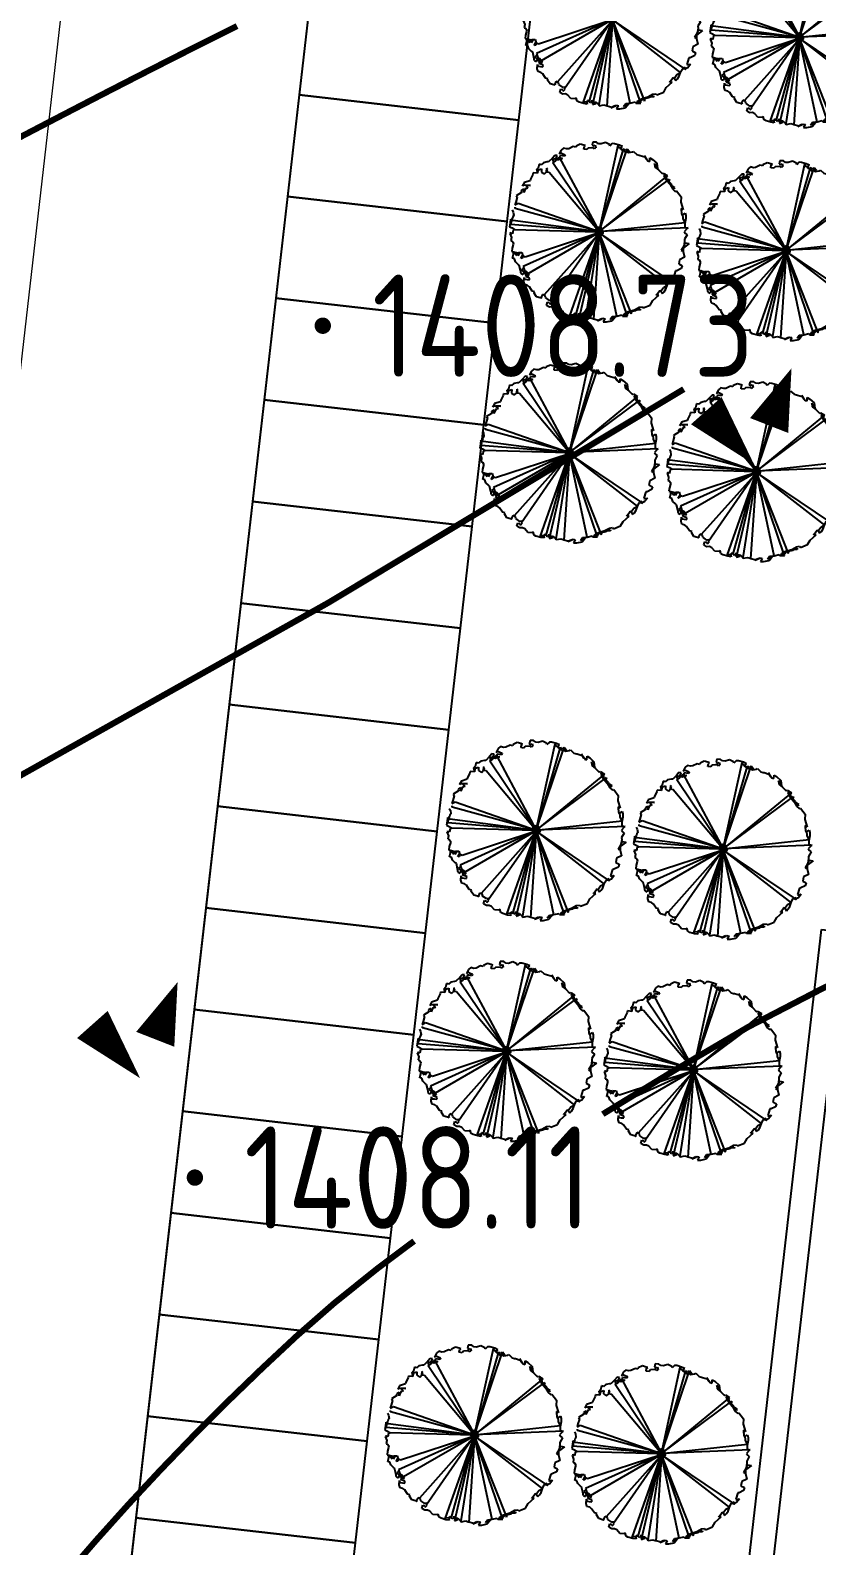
# Model space of a CAD drawing. Extents: x -2226 to 12369489, y -12501589 to 2275.
# Drawn here: x 5663798.15 to 5663817.36, y -6547817.75 to -6547780.72 of the extents above; entities that cross this region are included whole.
import ezdxf
from ezdxf.enums import TextEntityAlignment as Align

# ---------------------------------------------------------------- set-up
doc = ezdxf.new("R2010")
doc.units = 0
doc.header["$LTSCALE"] = 1000
doc.header["$MEASUREMENT"] = 0
doc.linetypes.add('DASHDOT2', pattern=[0.5, 0.25, -0.125, 0, -0.125])
doc.layers.get('0').update_dxf_attribs({"linetype": 'CONTINUOUS'})
for name, color, linetype in [('0-road', 33, 'CONTINUOUS'), ('0-tree', 93, 'CONTINUOUS'), ('停车位', 8, 'CONTINUOUS'), ('周边地形图', 8, 'CONTINUOUS'), ('车行道', 5, 'CONTINUOUS')]:
    doc.layers.add(name, color=color, linetype=linetype)
doc.layers.add('道路红线', color=1, linetype='CONTINUOUS', lineweight=0)
doc.styles.get("Standard").update_dxf_attribs({"font": 'GBENOR', "bigfont": 'GBCBIG'})

# ---------------------------------------------------------------- blocks, each defined once
blk = doc.blocks.new('gc090')
for points in [[(1.067, 1.447, 0, 1, 0), (0.52, 0.049, 1, 1, 0)], [(-1.016, 0.411, 1, 0, 0), (0.151, -0.902, 0, 0, 0)]]:
    blk.add_lwpolyline(points, format="xyseb")
blk = doc.blocks.new('wqeqweq')
at = {"layer": '0-tree', "color": 76}
for p, q in [((164050, -121836), (163967, -121908)), ((164143, -121836), (164050, -121836)), ((164184, -121836), (164143, -121836)), ((164163, -121856), (164184, -121836)), ((164380, -121836), (164266, -121877)), ((164421, -121681), (164339, -121702)), ((164339, -121702), (164339, -121784)), ((164339, -121784), (164390, -121784)), ((164421, -121856), (164380, -121836)), ((164390, -121784), (164411, -121753)), ((164411, -121753), (164442, -121815)), ((164483, -121702), (164421, -121681)), ((164442, -121815), (164421, -121825)), ((164421, -121825), (164421, -121856)), ((164545, -121691), (164483, -121702)), ((164638, -121629), (164545, -121691)), ((164741, -121650), (164638, -121629)), ((164762, -121681), (164741, -121650)), ((164803, -121609), (164762, -121681)), ((164855, -121598), (164803, -121609)), ((164979, -121598), (164855, -121598)), ((165084, -123763), (164948, -121609)), ((164948, -121609), (164969, -121650)), ((164969, -121650), (165031, -121660)), ((165062, -121609), (164979, -121598)), ((165031, -121660), (165062, -121691)), ((165041, -121640), (165062, -121609)), ((165041, -121691), (165041, -121640)), ((165092, -121681), (165041, -121691)), ((165062, -121691), (165092, -121691)), ((165084, -123763), (165185, -121629)), ((165092, -121691), (165084, -123763)), ((165123, -121660), (165092, -121681)), ((165154, -121691), (165123, -121660)), ((165144, -121733), (165154, -121691)), ((165185, -121629), (165258, -121681)), ((165258, -121681), (165196, -121702)), ((165196, -121702), (165247, -121712)), ((165247, -121712), (165330, -121671)), ((165330, -121671), (165351, -121650)), ((165351, -121650), (165454, -121702)), ((165454, -121702), (165516, -121702)), ((165516, -121702), (165536, -121702)), ((165536, -121702), (165660, -121702)), ((165722, -121753), (165640, -121681)), ((165640, -121681), (165733, -121753)), ((165660, -121702), (165722, -121753)), ((165733, -121753), (165753, -121774)), ((165753, -121774), (165805, -121774)), ((165805, -121774), (165784, -121691)), ((165784, -121691), (165857, -121712)), ((165857, -121712), (165980, -121774)), ((166032, -121898), (165929, -121794)), ((165929, -121794), (165960, -121877)), ((165980, -121774), (166032, -121898)), ((163647, -122104), (163626, -122207)), ((163626, -122207), (163647, -122166)), ((163688, -122042), (163647, -122104)), ((163647, -122166), (163709, -122176)), ((163761, -122042), (163688, -122042)), ((163709, -122176), (163771, -122187)), ((163812, -122021), (163761, -122042)), ((163771, -122187), (163761, -122228)), ((163905, -121939), (163812, -122021)), ((163967, -121939), (163905, -121939)), ((163967, -121908), (163967, -121939)), ((164174, -121929), (164163, -121856)), ((164246, -121918), (164174, -121929)), ((164266, -121877), (164246, -121918)), ((166311, -121991), (165084, -123763)), ((165084, -123763), (166383, -122063)), ((165960, -121877), (166063, -121918)), ((166063, -121918), (166177, -121980)), ((166177, -121980), (166197, -121960)), ((166197, -121960), (166311, -121991)), ((166301, -122032), (166228, -121970)), ((166228, -121970), (166228, -122021)), ((166228, -122021), (166311, -122104)), ((166332, -122094), (166301, -122032)), ((166311, -122104), (166435, -122187)), ((166466, -122166), (166332, -122094)), ((166383, -122063), (166383, -122145)), ((166383, -122145), (166466, -122187)), ((166435, -122187), (166528, -122279)), ((166486, -122197), (166466, -122166)), ((166466, -122187), (166559, -122248)), ((166569, -122218), (166486, -122197)), ((163317, -122517), (163275, -122579)), ((163399, -122475), (163317, -122517)), ((163430, -122465), (163399, -122475)), ((163492, -122352), (163430, -122465)), ((163533, -122269), (163492, -122352)), ((163513, -122372), (163585, -122331)), ((163554, -122434), (163513, -122372)), ((163585, -122259), (163533, -122269)), ((163533, -122455), (163647, -122279)), ((165084, -123763), (163533, -122455)), ((163585, -122393), (163554, -122434)), ((163585, -122331), (163585, -122259)), ((163595, -122362), (163585, -122393)), ((163647, -122352), (163595, -122362)), ((163647, -122279), (165084, -123763)), ((163730, -122290), (163647, -122352)), ((163761, -122228), (163657, -122238)), ((163657, -122238), (163657, -122269)), ((163657, -122269), (163657, -122290)), ((163657, -122290), (163730, -122290)), ((166528, -122279), (166600, -122310)), ((166559, -122248), (166569, -122218)), ((166600, -122310), (166631, -122290)), ((166631, -122290), (166776, -122403)), ((166776, -122403), (166807, -122527)), ((166807, -122527), (166910, -122692)), ((163141, -122868), (163120, -122991)), ((163244, -122806), (163141, -122826)), ((163141, -122826), (163141, -122868)), ((163244, -122713), (163193, -122713)), ((163193, -122713), (163244, -122806)), ((163203, -122744), (163306, -122672)), ((163224, -122682), (163203, -122744)), ((163275, -122579), (163224, -122579)), ((163224, -122579), (163224, -122682)), ((163244, -122775), (163244, -122713)), ((163306, -122672), (163327, -122754)), ((163327, -122754), (163409, -122775)), ((163409, -122775), (163451, -122702)), ((163451, -122651), (163420, -122630)), ((163420, -122630), (163440, -122713)), ((163440, -122713), (163513, -122702)), ((163451, -122702), (163451, -122651)), ((163513, -122702), (165084, -123763)), ((166910, -122692), (166858, -122672)), ((166858, -122672), (166858, -122692)), ((166858, -122692), (166899, -122795)), ((166899, -122795), (166920, -122816)), ((166920, -122816), (166982, -122754)), ((166972, -122899), (166930, -122785)), ((167044, -122971), (166972, -122899)), ((166982, -122754), (167013, -122806)), ((167013, -122806), (167034, -122878)), ((167034, -122878), (167044, -123002)), ((162996, -123115), (162976, -123208)), ((162976, -123208), (162986, -123177)), ((163017, -123270), (162976, -123322)), ((162986, -123177), (163162, -123136)), ((163120, -123033), (162996, -123115)), ((163048, -123353), (163017, -123270)), ((163162, -123136), (163038, -123167)), ((163038, -123167), (163110, -123208)), ((163058, -123260), (163048, -123353)), ((163100, -123239), (163058, -123239)), ((163058, -123239), (163058, -123260)), ((163110, -123208), (163100, -123239)), ((163120, -122991), (163120, -123033)), ((165084, -123763), (167044, -122971)), ((167147, -123084), (165084, -123763)), ((167044, -123002), (167065, -123084)), ((167065, -123084), (167127, -123095)), ((167127, -123105), (167085, -123198)), ((167085, -123198), (167127, -123229)), ((167127, -123095), (167147, -123084)), ((167127, -123229), (167168, -123249)), ((167168, -123249), (167137, -123373)), ((162996, -123363), (162893, -123476)), ((162893, -123476), (162924, -123507)), ((162924, -123507), (162924, -123631)), ((162924, -123631), (162924, -123703)), ((162924, -123703), (162986, -123641)), ((162976, -123322), (162996, -123363)), ((162986, -123641), (165084, -123763)), ((167137, -123373), (167158, -123425)), ((167168, -123538), (167137, -123662)), ((167137, -123662), (167168, -123672)), ((167158, -123425), (167168, -123538)), ((167281, -123445), (167168, -123590)), ((167168, -123672), (167178, -123559)), ((167168, -123590), (167189, -123672)), ((167178, -123456), (167281, -123445)), ((167178, -123559), (167178, -123456)), ((167189, -123672), (167261, -123796)), ((162893, -123837), (162934, -123879)), ((162934, -123879), (162965, -123951)), ((162955, -123786), (162945, -123755)), ((162955, -124023), (162945, -124075)), ((165084, -123763), (162955, -123786)), ((165084, -123763), (162955, -124188)), ((162965, -123951), (162955, -123992)), ((162955, -123992), (162955, -124023)), ((162976, -124075), (165084, -123763)), ((165041, -123788), (163065, -124290)), ((163513, -124849), (165084, -123788)), ((165084, -123788), (163533, -125096)), ((163647, -125272), (165084, -123788)), ((165106, -123778), (164211, -125622)), ((165078, -123825), (164426, -125734)), ((165084, -123788), (164948, -125942)), ((165092, -125860), (165084, -123788)), ((165084, -123788), (165185, -125922)), ((166311, -125561), (165084, -123788)), ((165084, -123788), (166383, -125488)), ((167147, -124467), (165084, -123788)), ((165084, -123788), (167044, -124580)), ((165087, -123778), (165534, -125864)), ((165087, -123797), (166056, -125631)), ((165087, -123806), (165339, -125883)), ((167261, -123796), (167158, -123889)), ((167158, -123889), (167168, -123992)), ((167168, -123992), (167261, -124013)), ((167261, -124013), (167261, -124085)), ((162955, -124095), (162914, -124064)), ((162914, -124064), (162934, -124157)), ((162934, -124157), (162945, -124250)), ((162945, -124075), (162976, -124075)), ((162945, -124250), (163017, -124261)), ((162955, -124147), (162955, -124095)), ((162955, -124188), (162955, -124147)), ((163027, -124384), (162996, -124405)), ((162996, -124405), (163058, -124488)), ((163017, -124261), (163079, -124281)), ((163058, -124395), (163027, -124384)), ((163089, -124291), (163048, -124302)), ((163048, -124302), (163058, -124395)), ((163079, -124281), (163089, -124291)), ((167137, -124446), (167096, -124426)), ((167096, -124426), (167096, -124488)), ((167168, -124168), (167137, -124178)), ((167137, -124178), (167137, -124343)), ((167137, -124343), (167158, -124343)), ((167178, -124415), (167137, -124446)), ((167158, -124343), (167220, -124312)), ((167261, -124085), (167168, -124168)), ((167220, -124312), (167178, -124415)), ((163058, -124488), (163069, -124570)), ((163069, -124570), (163100, -124570)), ((163100, -124570), (163141, -124601)), ((163141, -124601), (163151, -124642)), ((163151, -124642), (163151, -124735)), ((163151, -124735), (163162, -124818)), ((163306, -124880), (163327, -124797)), ((163327, -124797), (163409, -124776)), ((163409, -124776), (163451, -124849)), ((166858, -124859), (166899, -124756)), ((166899, -124756), (166920, -124735)), ((166920, -124735), (166982, -124797)), ((166972, -124653), (166930, -124766)), ((167044, -124580), (166972, -124653)), ((166982, -124797), (167013, -124745)), ((167013, -124745), (167034, -124673)), ((167034, -124673), (167044, -124549)), ((167044, -124549), (167065, -124467)), ((167065, -124467), (167127, -124457)), ((167127, -124457), (167147, -124467)), ((163162, -124818), (163358, -124807)), ((163224, -124869), (163203, -124807)), ((163203, -124807), (163306, -124880)), ((163224, -124972), (163224, -124869)), ((163275, -124972), (163224, -124972)), ((163317, -125034), (163275, -124972)), ((163399, -125076), (163317, -125034)), ((163358, -124807), (163337, -124880)), ((163430, -125086), (163399, -125076)), ((163420, -124921), (163440, -124838)), ((163451, -124900), (163420, -124921)), ((163492, -125199), (163430, -125086)), ((163440, -124838), (163513, -124849)), ((163451, -124849), (163451, -124900)), ((163554, -125117), (163513, -125179)), ((163533, -125096), (163647, -125272)), ((163585, -125158), (163554, -125117)), ((163595, -125189), (163585, -125158)), ((166631, -125261), (166776, -125148)), ((166776, -125148), (166807, -125024)), ((166807, -125024), (166910, -124859)), ((166910, -124859), (166858, -124880)), ((166858, -124880), (166858, -124859)), ((163533, -125282), (163492, -125199)), ((163513, -125179), (163585, -125220)), ((163585, -125292), (163533, -125282)), ((163585, -125220), (163585, -125292)), ((163647, -125199), (163595, -125189)), ((163647, -125447), (163626, -125344)), ((163626, -125344), (163647, -125385)), ((163730, -125261), (163647, -125199)), ((163647, -125385), (163709, -125375)), ((163688, -125509), (163647, -125447)), ((163657, -125282), (163657, -125261)), ((163657, -125261), (163730, -125261)), ((163657, -125313), (163657, -125282)), ((163761, -125323), (163657, -125313)), ((163761, -125509), (163688, -125509)), ((163709, -125375), (163771, -125365)), ((163771, -125365), (163761, -125323)), ((163812, -125530), (163761, -125509)), ((163905, -125612), (163812, -125530)), ((166228, -125530), (166311, -125447)), ((166301, -125519), (166228, -125581)), ((166228, -125581), (166228, -125530)), ((166332, -125457), (166301, -125519)), ((166311, -125447), (166435, -125365)), ((166466, -125385), (166332, -125457)), ((166383, -125406), (166466, -125365)), ((166383, -125488), (166383, -125406)), ((166435, -125365), (166528, -125272)), ((166466, -125365), (166559, -125303)), ((166486, -125354), (166466, -125385)), ((166569, -125334), (166486, -125354)), ((166528, -125272), (166600, -125241)), ((166559, -125303), (166569, -125334)), ((166600, -125241), (166631, -125261)), ((163967, -125612), (163905, -125612)), ((163967, -125643), (163967, -125612)), ((164050, -125715), (163967, -125643)), ((164143, -125715), (164050, -125715)), ((164184, -125715), (164143, -125715)), ((164174, -125623), (164163, -125695)), ((164163, -125695), (164184, -125715)), ((164246, -125633), (164174, -125623)), ((164266, -125674), (164246, -125633)), ((164380, -125715), (164266, -125674)), ((164339, -125850), (164339, -125767)), ((164339, -125767), (164390, -125767)), ((164421, -125870), (164339, -125850)), ((164421, -125695), (164380, -125715)), ((164390, -125767), (164411, -125798)), ((164411, -125798), (164442, -125736)), ((164421, -125726), (164421, -125695)), ((164442, -125736), (164421, -125726)), ((164483, -125850), (164421, -125870)), ((164545, -125860), (164483, -125850)), ((164638, -125922), (164545, -125860)), ((164741, -125901), (164638, -125922)), ((164762, -125870), (164741, -125901)), ((164803, -125942), (164762, -125870)), ((164948, -125942), (164969, -125901)), ((164969, -125901), (165031, -125891)), ((165031, -125891), (165062, -125860)), ((165092, -125870), (165041, -125860)), ((165041, -125860), (165041, -125911)), ((165062, -125860), (165092, -125860)), ((165123, -125891), (165092, -125870)), ((165154, -125860), (165123, -125891)), ((165144, -125819), (165154, -125860)), ((165185, -125922), (165258, -125870)), ((165196, -125850), (165247, -125839)), ((165258, -125870), (165196, -125850)), ((165247, -125839), (165330, -125880)), ((165330, -125880), (165351, -125901)), ((165351, -125901), (165454, -125850)), ((165454, -125850), (165516, -125850)), ((165516, -125850), (165536, -125850)), ((165536, -125850), (165660, -125850)), ((165722, -125798), (165640, -125870)), ((165640, -125870), (165733, -125798)), ((165660, -125850), (165722, -125798)), ((165733, -125798), (165753, -125777)), ((165753, -125777), (165805, -125777)), ((165805, -125777), (165784, -125860)), ((165784, -125860), (165857, -125839)), ((165857, -125839), (165980, -125777)), ((166032, -125653), (165929, -125757)), ((165929, -125757), (165960, -125674)), ((165960, -125674), (166063, -125633)), ((165980, -125777), (166032, -125653)), ((166063, -125633), (166177, -125571)), ((166177, -125571), (166197, -125592)), ((166197, -125592), (166311, -125561)), ((164855, -125953), (164803, -125942)), ((164979, -125953), (164855, -125953)), ((165062, -125942), (164979, -125953)), ((165041, -125911), (165062, -125942))]:
    blk.add_line(p, q, dxfattribs=at)
for centre, radius in [((165078, -123769), 85.9), ((165069, -123732), 75.1), ((165056, -123787), 34.9), ((165106, -123778), 75.1), ((165083, -123767), 42.8)]:
    blk.add_circle(centre, radius, dxfattribs=at)

msp = doc.modelspace()

# ---------------------------------------------------------------- linework, layer by layer
at = {"color": 2}
for points in [[(5663817.48, -6547802.69), (5663827.752, -6547803.869), (5663824.349, -6547833.514), (5663814.077, -6547832.335)], [(5663818.007, -6547803.354), (5663827.088, -6547804.397), (5663823.821, -6547832.85), (5663814.741, -6547831.807)]]:
    msp.add_lwpolyline(points, close=True, dxfattribs=at)
at = {"layer": '停车位', "color": 8}
for points in [[(5663810.372, -6547780.428), (5663805.008, -6547779.812), (5663804.723, -6547782.296), (5663810.087, -6547782.912)], [(5663810.087, -6547782.912), (5663804.723, -6547782.296), (5663804.437, -6547784.78), (5663809.802, -6547785.395)], [(5663809.802, -6547785.395), (5663804.437, -6547784.78), (5663804.152, -6547787.263), (5663809.517, -6547787.879)], [(5663809.517, -6547787.879), (5663804.152, -6547787.263), (5663803.867, -6547789.747), (5663809.232, -6547790.363)], [(5663809.517, -6547787.879), (5663804.152, -6547787.263), (5663803.867, -6547789.747), (5663809.232, -6547790.363)], [(5663809.232, -6547790.363), (5663803.867, -6547789.747), (5663803.582, -6547792.231), (5663808.947, -6547792.846)], [(5663808.947, -6547792.846), (5663803.582, -6547792.231), (5663803.297, -6547794.714), (5663808.662, -6547795.33)], [(5663808.662, -6547795.33), (5663803.297, -6547794.714), (5663803.012, -6547797.198), (5663808.377, -6547797.814)], [(5663808.377, -6547797.814), (5663803.012, -6547797.198), (5663802.727, -6547799.682), (5663808.091, -6547800.298)], [(5663808.091, -6547800.298), (5663802.727, -6547799.682), (5663802.442, -6547802.165), (5663807.806, -6547802.781)], [(5663808.091, -6547800.298), (5663802.727, -6547799.682), (5663802.442, -6547802.165), (5663807.806, -6547802.781)], [(5663807.806, -6547802.781), (5663802.442, -6547802.165), (5663802.156, -6547804.649), (5663807.521, -6547805.265)], [(5663807.521, -6547805.265), (5663802.156, -6547804.649), (5663801.871, -6547807.133), (5663807.236, -6547807.749)], [(5663807.236, -6547807.749), (5663801.871, -6547807.133), (5663801.586, -6547809.616), (5663806.951, -6547810.232)], [(5663806.951, -6547810.232), (5663801.586, -6547809.616), (5663801.301, -6547812.1), (5663806.666, -6547812.716)], [(5663806.666, -6547812.716), (5663801.301, -6547812.1), (5663801.016, -6547814.584), (5663806.381, -6547815.2)], [(5663806.666, -6547812.716), (5663801.301, -6547812.1), (5663801.016, -6547814.584), (5663806.381, -6547815.2)], [(5663806.381, -6547815.2), (5663801.016, -6547814.584), (5663800.731, -6547817.067), (5663806.096, -6547817.683)], [(5663806.096, -6547817.683), (5663800.731, -6547817.067), (5663800.446, -6547819.551), (5663805.81, -6547820.167)]]:
    msp.add_lwpolyline(points, close=True, dxfattribs=at)
at = {"layer": '周边地形图', "const_width": 0.15}
for points in [[(5663797.866, -6547783.348), (5663798.905, -6547782.806), (5663799.883, -6547782.299), (5663800.803, -6547781.826), (5663801.662, -6547781.388), (5663802.462, -6547780.984), (5663803.202, -6547780.615)], [(5663788.82, -6547805.038), (5663793.09, -6547801.929), (5663796.485, -6547799.729), (5663805.43, -6547794.709), (5663814.118, -6547789.488)], [(5663812.138, -6547807.206), (5663812.155, -6547807.195), (5663813.858, -6547806.154), (5663815.691, -6547805.075), (5663817.577, -6547804.098), (5663819.439, -6547803.365), (5663821.277, -6547802.876), (5663823.092, -6547802.63), (5663824.884, -6547802.628), (5663826.652, -6547802.871), (5663828.396, -6547803.356), (5663829.367, -6547803.768)], [(5663789.23, -6547824.282), (5663790.091, -6547824.068), (5663791.628, -6547823.592), (5663793.041, -6547823.051), (5663794.331, -6547822.446), (5663795.498, -6547821.776), (5663796.543, -6547821.042), (5663797.463, -6547820.243), (5663798.261, -6547819.379), (5663799.005, -6547818.49), (5663799.765, -6547817.614), (5663800.541, -6547816.75), (5663801.332, -6547815.901), (5663802.139, -6547815.064), (5663802.961, -6547814.24), (5663803.8, -6547813.43), (5663804.654, -6547812.632), (5663805.58, -6547811.822), (5663806.636, -6547810.974), (5663807.529, -6547810.306)]]:
    msp.add_lwpolyline(points, dxfattribs=at)
at = {"layer": '周边地形图', "const_width": 0.2, "flags": 128}
for points in [[(5663805.197, -6547787.938, 1), (5663805.397, -6547787.938, 1)], [(5663802.072, -6547808.756, 1), (5663802.272, -6547808.756, 1)]]:
    msp.add_lwpolyline(points, format="xyb", close=True, dxfattribs=at)
at = {"layer": '车行道', "color": 5}
msp.add_line((5663809.294, -6547742.473), (5663799.384, -6547828.796), dxfattribs=at)
at = {"layer": '道路红线', "linetype": 'DASHDOT2', "ltscale": 25}
msp.add_lwpolyline([(5663777.388, -6547967.795), (5663803.732, -6547738.312, -0.414214), (5663811.485, -6547732.156), (5664177.526, -6547774.177)], format="xyb", dxfattribs=at)

# ---------------------------------------------------------------- block references
at = {"layer": '0-road', "xscale": 0.001000000166595089, "yscale": 0.001000000163912773, "zscale": 0.001, "rotation": 344.1109033466107}
for p in [(5663687.485, -6547616.201), (5663692.053, -6547616.658), (5663687.158, -6547621.406), (5663691.726, -6547621.863), (5663686.432, -6547626.805), (5663691, -6547627.262), (5663685.62, -6547636.031), (5663690.188, -6547636.488), (5663684.894, -6547641.43), (5663689.462, -6547641.887), (5663684.112, -6547650.808), (5663688.68, -6547651.265)]:
    msp.add_blockref('wqeqweq', p, dxfattribs=at)
at = {"layer": '周边地形图', "color": 8, "zscale": 0.001}
for p in [(5663815.683, -6547790.425), (5663800.683, -6547805.425)]:
    msp.add_blockref('gc090', p, dxfattribs=at)

# ---------------------------------------------------------------- texts
at = {"layer": '周边地形图'}
for s, p in [('1408.73', (5663806.497, -6547787.938)), ('1408.11', (5663803.372, -6547808.756))]:
    msp.add_text(s, height=2.5, dxfattribs=at).set_placement(p, align=Align.MIDDLE_LEFT)

doc.saveas('drawing.dxf')
